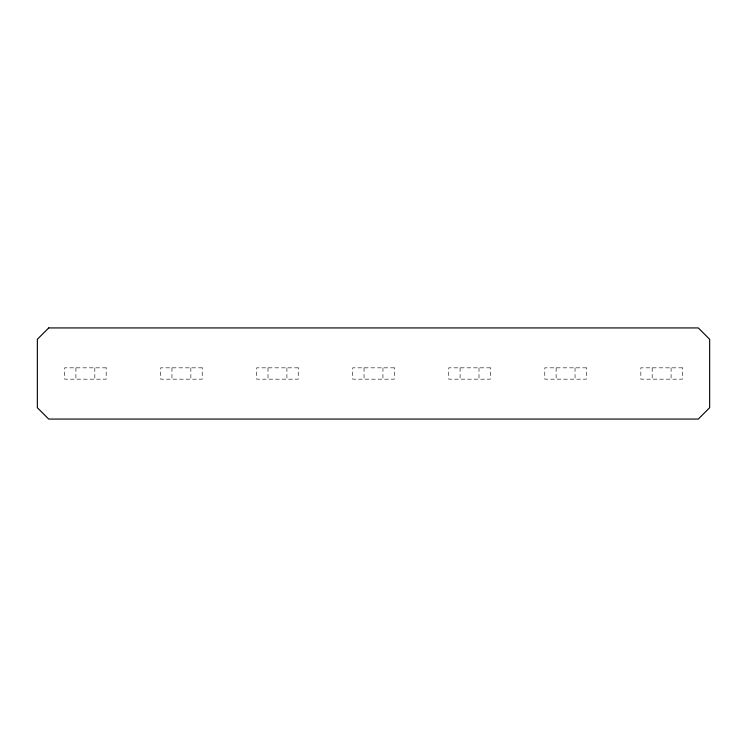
<?xml version="1.0" encoding="UTF-8"?>
<svg xmlns="http://www.w3.org/2000/svg" width="747" height="747" viewBox="0 0 747 747"><rect width="100%" height="100%" fill="white"/><g stroke="black" fill="none" stroke-linecap="round" stroke-linejoin="round"><path stroke-width="0.56" stroke-dasharray="3.73 2.8" d="M671.086 367.832L671.086 379.168M652.178 367.832L652.178 379.168M575.041 367.832L575.041 379.168M556.132 367.832L556.132 379.168M478.995 367.832L478.995 379.168M460.087 367.832L460.087 379.168M382.95 367.832L382.95 379.168M364.05 367.832L364.05 379.168M286.913 367.832L286.913 379.168M268.005 367.832L268.005 379.168M190.868 367.832L190.868 379.168M171.959 367.832L171.959 379.168M94.822 367.832L94.822 379.168M75.914 367.832L75.914 379.168M106.167 367.832L64.578 367.832L64.578 379.168L106.167 379.168L106.167 367.832M202.213 367.832L160.614 367.832L160.614 379.168L202.213 379.168L202.213 367.832M298.258 367.832L256.66 367.832L256.66 379.168L298.258 379.168L298.258 367.832M394.295 367.832L352.705 367.832L352.705 379.168L394.295 379.168L394.295 367.832M490.34 367.832L448.742 367.832L448.742 379.168L490.34 379.168L490.34 367.832M586.386 367.832L544.787 367.832L544.787 379.168L586.386 379.168L586.386 367.832M682.422 367.832L640.833 367.832L640.833 379.168L682.422 379.168L682.422 367.832"/><path stroke-width="1.12" d="M48.695 327.933L37.35 339.278L37.35 407.722L48.695 419.067L698.305 419.067L709.65 407.722L709.65 339.278L698.305 327.933L48.695 327.933"/></g></svg>
